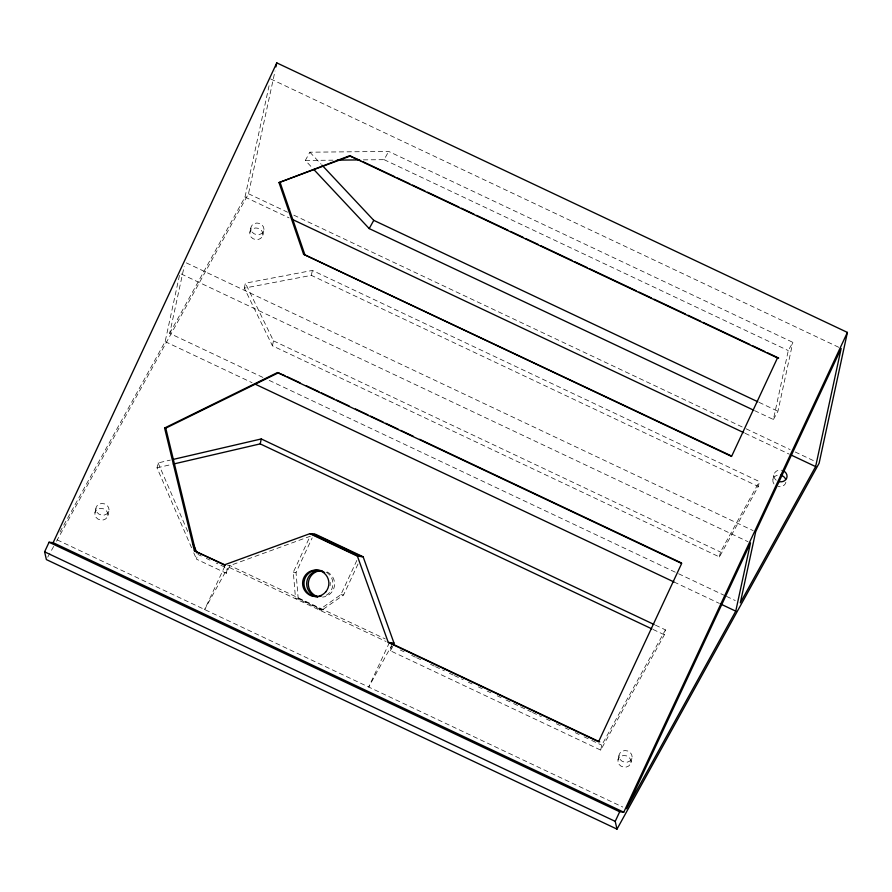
<?xml version="1.0" encoding="UTF-8"?>
<svg xmlns="http://www.w3.org/2000/svg" width="892" height="892" viewBox="0 0 892 892"><rect width="100%" height="100%" fill="white"/><g stroke="black" fill="none" stroke-linecap="round" stroke-linejoin="round"><path stroke-width="0.67" stroke-dasharray="4.46 3.34" d="M94.92 512.889L95.99 507.961M107.876 515.643L108.947 510.715M59.965 532.011L165.143 341.614L179.615 274.703M262.906 377.416L169.692 333.385L184.198 266.307M191.568 547.766L157.025 467.843L158.096 462.915L170.316 460.082M169.692 333.385L244.999 197.065L269.674 82.956M56.486 541.299L248.489 193.754L275.037 70.97M249.86 232.433L250.931 227.505M244.319 288.116L245.389 283.188L312.39 270.432L759.382 481.568L758.312 486.497L719.409 556.931L272.417 345.795L244.319 288.116L311.33 275.36L758.312 486.497M262.817 235.187L263.876 230.259M310.394 536.203L229.935 565.573L226.345 573.277L196.508 559.184L197.567 554.267L201.302 556.028M272.417 345.795L273.487 340.867L245.389 283.188M226.345 573.277L227.404 568.36L216.221 563.075M311.33 275.36L312.39 270.432M655.386 625.114L665.454 629.875L664.395 634.803L600.695 750.105L390.395 650.77L391.465 645.853L393.974 647.034M600.695 750.105L601.754 745.177L665.454 629.875M617.989 759.962L619.059 755.033M630.945 762.716L632.004 757.787M719.409 556.931L720.468 552.003L759.382 481.568M754.509 410.588L773.397 419.508L788.294 350.589L792.843 342.35L388.656 151.428L309.881 152.197L305.332 160.437L311.899 167.451M773.397 419.508L777.947 411.268L792.843 342.35M772.929 479.506L773.988 474.577M224.806 566.308L204.658 609.537L227.404 568.36M358.004 564.012L343.576 594.975L322.001 610.128L298.229 598.9L295.531 598.61L293.323 572.218L310.059 536.304M298.229 598.9L296.032 572.508L312.189 537.843M322.001 610.128L319.303 609.838L340.878 594.674L357.034 560.009M389.436 642.563L368.708 687.03L391.465 645.853M47.733 557.143L53.799 546.172M363.378 159.869L384.106 159.668L388.656 151.428M390.395 650.77L392.926 646.187M157.025 467.843L171.966 464.375M305.332 160.437L332.972 160.17M293.323 572.218L296.032 572.508M227.661 565.316L229.935 565.573L385.221 638.917M340.878 594.674L343.576 594.975M270.555 78.886L841.167 348.426M384.106 159.668L788.294 350.589M759.059 402.348L777.947 411.268M248.489 193.754L287.536 212.196M293.836 215.173L744.787 428.182M746.047 428.773L790.134 449.601M795.173 451.976L815.321 461.498M244.999 197.065L289.086 217.882M745.076 433.278L789.164 454.106M186.328 262.872L753.16 530.628M181.165 273.955L747.998 541.7M273.487 340.867L720.468 552.003M269.206 380.382L677.329 573.166M678.589 573.757L725.196 595.778M726.456 596.369L735.276 600.539M165.143 341.614L252.057 382.679M674.04 581.997L719.387 603.416M653.056 629.451L664.395 634.803M298.184 598.409L322.402 609.849M229.512 567.546L386.046 641.493M206.275 558.37L209.999 560.131M400.274 650.012L404.054 651.796M411.613 655.364L415.382 657.148M416.642 657.75L422.942 660.716M430.502 664.284L434.27 666.068M435.53 666.67L444.35 670.829M449.39 673.215L453.158 674.999M454.418 675.59L463.238 679.749M468.278 682.135L472.058 683.919M478.346 686.896L482.126 688.68M487.166 691.055L490.946 692.839M497.234 695.816L501.014 697.6M506.054 699.975L512.354 702.952M513.614 703.543L531.242 711.872M532.502 712.463L541.31 716.633M546.35 719.008L550.13 720.792M556.418 723.769L560.198 725.553M565.238 727.928L569.018 729.712M575.307 732.689L579.086 734.473M584.126 736.859L590.426 739.825M591.686 740.427L601.754 745.177M57.188 539.883L622.783 807.048M309.881 152.197L321.153 164.228M158.096 462.915L188.245 532.691M193.765 552.839L196.508 559.184M785.885 482.26A6.623 5.82 12.2 0 1 778.192 486.586M773.966 483.932A6.623 5.82 12.2 0 1 777.211 475.258M776.185 480.197A6.623 5.82 12.2 0 1 774.524 473.15A6.623 5.82 12.2 0 1 781.682 470.262M330.185 582.309A13.246 13.135 -83.8 0 1 330.029 585.765M327.063 571.928A13.246 13.135 -83.8 0 1 322.57 597.116M326.405 572.285A13.246 13.135 -83.8 0 1 324.253 596.191M619.037 764.388A6.623 5.82 12.2 0 0 630.41 764.143A6.623 5.82 12.2 0 0 623.954 755.479A6.623 5.82 12.2 0 0 619.037 764.388M95.968 517.315A6.623 5.82 12.2 0 0 107.341 517.07A6.623 5.82 12.2 0 0 100.896 508.407A6.623 5.82 12.2 0 0 95.968 517.315M250.897 236.859A6.623 5.82 12.2 0 0 262.281 236.614A6.623 5.82 12.2 0 0 255.826 227.951A6.623 5.82 12.2 0 0 250.897 236.859M251.968 231.931A6.623 5.82 12.2 0 0 263.352 231.686A6.623 5.82 12.2 0 0 256.896 223.022A6.623 5.82 12.2 0 0 251.968 231.931M620.096 759.471A6.623 5.82 12.2 0 0 631.48 759.226A6.623 5.82 12.2 0 0 625.024 750.551A6.623 5.82 12.2 0 0 620.096 759.471M97.027 512.398A6.623 5.82 12.2 0 0 108.411 512.142A6.623 5.82 12.2 0 0 101.956 503.478A6.623 5.82 12.2 0 0 97.027 512.398"/><path stroke-width="1.34" d="M275.907 66.922L276.788 62.875L847.4 332.415L819.101 463.282L616.996 829.125L46.384 559.585L44.6 551.825L49.071 542.236L53.13 542.67L623.753 812.211L847.4 332.415M173.316 464.063L260.208 443.882L261.267 438.953L654.126 624.523M393.562 645.039L393.985 643.065L363.133 556.775L315.59 534.308L309.858 533.684L224.215 564.937L194.378 550.843L164.596 428.015L277.479 372.566L284.949 375.666M735.755 611.154L750.518 542.894L626.552 808.821L735.755 611.154L720.647 604.018M815.622 466.594L841.167 348.426L755.68 531.81L740.304 602.914L815.622 466.594L790.423 454.697M53.13 542.67L276.788 62.875M767.332 352.708L778.66 358.06L777.478 357.937L731.563 456.448L303.603 254.298L279.006 182.581L349.519 155.777L360.758 160.671M616.996 829.125L615.212 821.365L619.695 811.765L623.753 812.211M753.249 409.986L369.21 228.586L373.759 220.346L322.09 165.232M164.596 428.015L165.767 428.149L278.65 372.7M279.006 182.581L350.69 155.91M173.026 459.447L261.267 438.953M337.12 160.125L359.231 159.913M303.603 254.298L731.473 455.979M309.858 533.684L357.413 556.14L363.133 556.775M194.378 550.843L225.386 565.071L224.215 564.937M357.413 556.14L388.265 642.43L393.985 643.065M363.278 161.853L394.743 176.716M397.263 177.909L409.852 183.852M412.372 185.045L424.96 190.988M427.469 192.181L458.945 207.044M461.454 208.226L474.042 214.18M476.562 215.362L508.027 230.225M510.547 231.418L523.136 237.361M525.656 238.554L538.244 244.497M540.753 245.69L572.229 260.553M574.738 261.746L587.326 267.689M589.846 268.871L636.42 290.87M638.94 292.063L651.528 298.006M654.037 299.199L685.513 314.062M688.022 315.255L700.61 321.198M703.13 322.391L749.704 344.39M752.224 345.572L764.812 351.526M349.519 155.777L777.478 357.937M373.759 220.346L757.799 401.757M291.606 219.075L743.817 432.676M287.469 376.859L300.058 382.802M306.346 385.779L318.946 391.733M321.466 392.915L334.054 398.869M336.574 400.051L349.162 406.005M355.462 408.982L368.05 414.925M370.57 416.118L383.159 422.061M385.678 423.254L398.267 429.197M400.787 430.39L413.375 436.333M419.675 439.31L681.577 563.019M277.479 372.566L681.666 563.488L598.565 741.765L388.265 642.43M254.577 383.861L674.04 581.997M260.208 443.882L651.796 628.849M313.917 534.13L361.472 556.586M311.219 533.829L358.762 556.296M389.436 642.563L599.736 741.899M49.071 542.236L619.695 811.765M44.6 551.825L615.212 821.365M313.783 169.458L369.21 228.586M193.185 544.109L197.02 552.995M280.177 182.704L304.774 254.421M165.767 428.149L195.549 550.977M780.611 475.18A6.623 5.82 12.2 0 1 785.618 479.227M783.31 470.809A6.623 5.82 12.2 0 1 786.733 478.067A6.623 5.82 12.2 0 1 779.262 481.658M318.199 596.637A13.246 13.135 -83.8 0 1 304.083 581.696A13.246 13.135 -83.8 0 1 321.633 571.003M322.692 571.449A13.246 13.135 -83.8 0 1 324.666 572.608M321.555 595.901A13.246 13.135 -83.8 0 1 319.336 596.492M318.031 596.715A13.246 13.135 -83.8 0 1 320.373 570.724M317.474 596.781A13.246 13.135 -83.8 0 1 306.87 581.417A13.246 13.135 -83.8 0 1 322.123 570.702M325.781 591.831A13.246 13.135 -83.8 0 0 318.065 570.256A13.246 13.135 -83.8 0 0 303.38 587.806A13.246 13.135 -83.8 0 0 325.781 591.831"/></g></svg>
